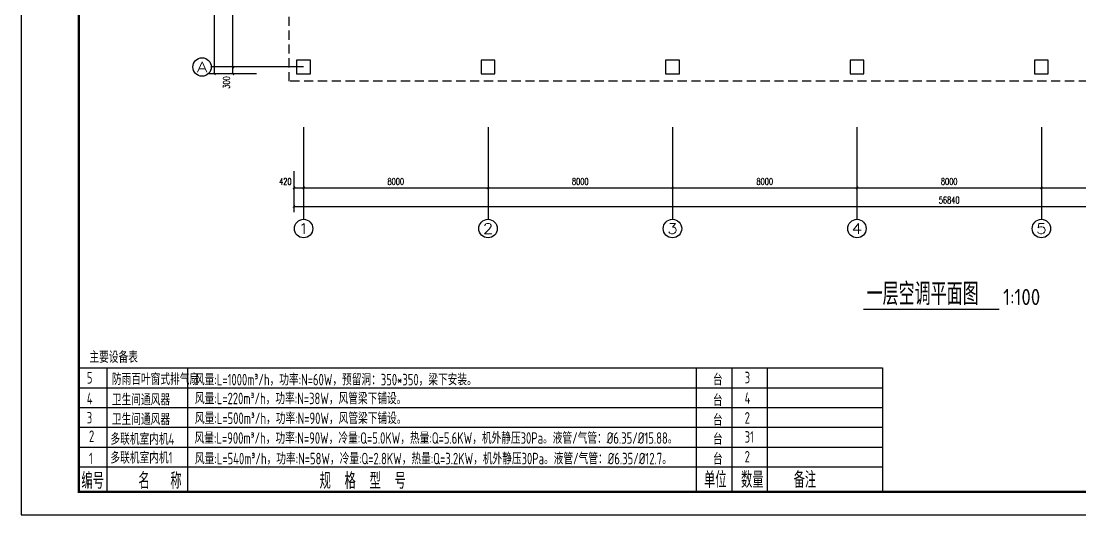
# Model space of a CAD drawing. Extents: x 1738143 to 1822243, y -608375 to -303375.
# Drawn here: x 1738143 to 1784056, y -608375 to -586976 of the extents above; entities that cross this region are included whole.
import ezdxf
from ezdxf.enums import TextEntityAlignment as Align

# ---------------------------------------------------------------- set-up
doc = ezdxf.new("R2010")
doc.units = 0
doc.header["$LTSCALE"] = 1000
doc.header["$MEASUREMENT"] = 0
doc.linetypes.add('_DASH', pattern=[0.6, 0.4, -0.2])
for name, color, linetype in [('AXIS', 3, 'Continuous'), ('AXIS_TEXT', 7, 'Continuous'), ('C-sheet(通用-图框)', 7, 'Continuous'), ('COLUMN', 9, 'Continuous'), ('DIM_SYMB', 3, 'Continuous'), ('PUB_DIM', 3, 'Continuous'), ('PUB_TEXT', 7, 'Continuous'), ('TK', 4, 'Continuous'), ('采暖', 7, 'Continuous')]:
    doc.layers.add(name, color=color, linetype=linetype)
doc.styles.add('_TCH_AXIS', font='COMPLEX', dxfattribs={"bigfont": 'GBCBIG'})
doc.styles.add('_TCH_DIM_T3', font='SIMPLEX', dxfattribs={"width": 0.705882, "bigfont": 'GBCBIG'})
doc.styles.add('COMPLEX', font='COMPLEX')
doc.styles.add('HZTXT1', font='romans.shx', dxfattribs={"width": 0.7, "bigfont": 'GBHZFS.SHX'})
doc.styles.get("Standard").update_dxf_attribs({"font": 'gbenor.shx', "bigfont": 'gbcbig.shx'})
doc.styles.add('TSSD_Dimension', font='tssdeng.shx', dxfattribs={"width": 0.7, "bigfont": 'hztxt.shx'})
doc.styles.add('TSSD_Rein', font='Tssdeng.shx', dxfattribs={"width": 0.7, "bigfont": 'hztxt.shx'})
doc.dimstyles.new('_TCH_ARCH&&100', dxfattribs={"dimtxt": 297.5, "dimasz": 100, "dimexe": 250, "dimexo": 300, "dimgap": 126.25, "dimtad": 1, "dimdec": 0, "dimzin": 0, "dimdsep": 46, "dimtxsty": '_TCH_DIM_T3', "dimblk": 'ARCHTICK', "dimcen": 0.09, "dimclrt": 7, "dimazin": 2, "dimtfac": 1, "dimtdec": 0, "dimtix": 1, "dimtmove": 2, "dimatfit": 3, "dimfxl": 30, "dimtolj": 1, "dimtzin": 0, "dimarcsym": 0})

# ---------------------------------------------------------------- blocks, each defined once
blk = doc.blocks.new('_ArchTick')
at = {"color": 0, "linetype": 'ByBlock', "const_width": 0.4}
blk.add_lwpolyline([(-0.5, -0.5), (0.5, 0.5)], dxfattribs=at)
blk = doc.blocks.new('*D151')
at = {"layer": 'Defpoints', "color": 0, "transparency": 16777216}
for p in [(-43961, -4719), (-42628, -4719), (-42628, -10719)]:
    blk.add_point(p, dxfattribs=at)
at = {"layer": 'PUB_DIM', "color": 0, "lineweight": -2, "transparency": 16777216}
for p, q in [((-42928, -4719), (-44211, -4719)), ((-43961, -10719), (-43961, -4719)), ((-42928, -10719), (-44211, -10719))]:
    blk.add_line(p, q, dxfattribs=at)
at = {"layer": 'PUB_DIM', "color": 0, "lineweight": -2, "transparency": 16777216, "xscale": 100, "yscale": 100, "zscale": 100}
for p, rotation in [((-43961, -4719), 90), ((-43961, -10719), 270)]:
    blk.add_blockref('_ArchTick', p, dxfattribs=dict(at, rotation=rotation))
at = {"layer": 'PUB_DIM', "color": 7, "transparency": 16777216, "insert": (-44236, -7719), "char_height": 297.5, "attachment_point": 5, "rotation": 90, "style": '_TCH_DIM_T3'}
blk.add_mtext('\\A1;6000', dxfattribs=at)
blk = doc.blocks.new('*D152')
at = {"layer": 'Defpoints', "color": 0, "transparency": 16777216}
for p in [(-43961, -10719), (-42628, -10719), (-42628, -11019)]:
    blk.add_point(p, dxfattribs=at)
at = {"layer": 'PUB_DIM', "color": 0, "lineweight": -2, "transparency": 16777216}
for p, q in [((-42928, -10719), (-44211, -10719)), ((-42928, -11019), (-44211, -11019)), ((-43961, -11019), (-43961, -10719))]:
    blk.add_line(p, q, dxfattribs=at)
at = {"layer": 'PUB_DIM', "color": 0, "lineweight": -2, "transparency": 16777216, "xscale": 100, "yscale": 100, "zscale": 100}
for p, rotation in [((-43961, -10719), 90), ((-43961, -11019), 270)]:
    blk.add_blockref('_ArchTick', p, dxfattribs=dict(at, rotation=rotation))
at = {"layer": 'PUB_DIM', "color": 7, "transparency": 16777216, "insert": (-44236, -11389), "char_height": 297.5, "attachment_point": 5, "rotation": 90, "style": '_TCH_DIM_T3'}
blk.add_mtext('\\A1;300', dxfattribs=at)
blk = doc.blocks.new('*D153')
at = {"layer": 'Defpoints', "color": 0, "transparency": 16777216}
for p in [(-44760, 19701), (-43570, 19701), (-43570, -11019)]:
    blk.add_point(p, dxfattribs=at)
at = {"layer": 'PUB_DIM', "color": 0, "lineweight": -2, "transparency": 16777216}
for p, q in [((-43870, 19701), (-45010, 19701)), ((-44760, -11019), (-44760, 19701)), ((-43870, -11019), (-45010, -11019))]:
    blk.add_line(p, q, dxfattribs=at)
at = {"layer": 'PUB_DIM', "color": 0, "lineweight": -2, "transparency": 16777216, "xscale": 100, "yscale": 100, "zscale": 100}
for p, rotation in [((-44760, 19701), 90), ((-44760, -11019), 270)]:
    blk.add_blockref('_ArchTick', p, dxfattribs=dict(at, rotation=rotation))
at = {"layer": 'PUB_DIM', "color": 7, "transparency": 16777216, "insert": (-45035, 4341), "char_height": 297.5, "attachment_point": 5, "rotation": 90, "style": '_TCH_DIM_T3'}
blk.add_mtext('\\A1;30720', dxfattribs=at)
blk = doc.blocks.new('*D154')
at = {"layer": 'Defpoints', "color": 0, "transparency": 16777216}
for p in [(-41313, -14940), (-40893, -14940), (-40893, -15957)]:
    blk.add_point(p, dxfattribs=at)
at = {"layer": 'PUB_DIM', "color": 0, "lineweight": -2, "transparency": 16777216}
for p, q in [((-41313, -15240), (-41313, -16207)), ((-40893, -15240), (-40893, -16207)), ((-41313, -15957), (-40893, -15957))]:
    blk.add_line(p, q, dxfattribs=at)
at = {"layer": 'PUB_DIM', "color": 0, "lineweight": -2, "transparency": 16777216, "xscale": 100, "yscale": 100, "zscale": 100, "rotation": 180}
blk.add_blockref('_ArchTick', (-41313, -15957), dxfattribs=at)
at = {"layer": 'PUB_DIM', "color": 0, "lineweight": -2, "transparency": 16777216, "xscale": 100, "yscale": 100, "zscale": 100}
blk.add_blockref('_ArchTick', (-40893, -15957), dxfattribs=at)
at = {"layer": 'PUB_DIM', "color": 7, "transparency": 16777216, "insert": (-41683, -15682), "char_height": 297.5, "attachment_point": 5, "style": '_TCH_DIM_T3'}
blk.add_mtext('\\A1;420', dxfattribs=at)
blk = doc.blocks.new('*D155')
at = {"layer": 'Defpoints', "color": 0, "transparency": 16777216}
for p in [(-40893, -14940), (-32893, -14940), (-32893, -15957)]:
    blk.add_point(p, dxfattribs=at)
at = {"layer": 'PUB_DIM', "color": 0, "lineweight": -2, "transparency": 16777216}
for p, q in [((-40893, -15240), (-40893, -16207)), ((-32893, -15240), (-32893, -16207)), ((-40893, -15957), (-32893, -15957))]:
    blk.add_line(p, q, dxfattribs=at)
at = {"layer": 'PUB_DIM', "color": 0, "lineweight": -2, "transparency": 16777216, "xscale": 100, "yscale": 100, "zscale": 100, "rotation": 180}
blk.add_blockref('_ArchTick', (-40893, -15957), dxfattribs=at)
at = {"layer": 'PUB_DIM', "color": 0, "lineweight": -2, "transparency": 16777216, "xscale": 100, "yscale": 100, "zscale": 100}
blk.add_blockref('_ArchTick', (-32893, -15957), dxfattribs=at)
at = {"layer": 'PUB_DIM', "color": 7, "transparency": 16777216, "insert": (-36893, -15682), "char_height": 297.5, "attachment_point": 5, "style": '_TCH_DIM_T3'}
blk.add_mtext('\\A1;8000', dxfattribs=at)
blk = doc.blocks.new('*D156')
at = {"layer": 'Defpoints', "color": 0, "transparency": 16777216}
for p in [(-32893, -14940), (-24893, -14940), (-24893, -15957)]:
    blk.add_point(p, dxfattribs=at)
at = {"layer": 'PUB_DIM', "color": 0, "lineweight": -2, "transparency": 16777216}
for p, q in [((-32893, -15240), (-32893, -16207)), ((-24893, -15240), (-24893, -16207)), ((-32893, -15957), (-24893, -15957))]:
    blk.add_line(p, q, dxfattribs=at)
at = {"layer": 'PUB_DIM', "color": 0, "lineweight": -2, "transparency": 16777216, "xscale": 100, "yscale": 100, "zscale": 100, "rotation": 180}
blk.add_blockref('_ArchTick', (-32893, -15957), dxfattribs=at)
at = {"layer": 'PUB_DIM', "color": 0, "lineweight": -2, "transparency": 16777216, "xscale": 100, "yscale": 100, "zscale": 100}
blk.add_blockref('_ArchTick', (-24893, -15957), dxfattribs=at)
at = {"layer": 'PUB_DIM', "color": 7, "transparency": 16777216, "insert": (-28893, -15682), "char_height": 297.5, "attachment_point": 5, "style": '_TCH_DIM_T3'}
blk.add_mtext('\\A1;8000', dxfattribs=at)
blk = doc.blocks.new('*D157')
at = {"layer": 'Defpoints', "color": 0, "transparency": 16777216}
for p in [(-24893, -14940), (-16893, -14940), (-16893, -15957)]:
    blk.add_point(p, dxfattribs=at)
at = {"layer": 'PUB_DIM', "color": 0, "lineweight": -2, "transparency": 16777216}
for p, q in [((-24893, -15240), (-24893, -16207)), ((-16893, -15240), (-16893, -16207)), ((-24893, -15957), (-16893, -15957))]:
    blk.add_line(p, q, dxfattribs=at)
at = {"layer": 'PUB_DIM', "color": 0, "lineweight": -2, "transparency": 16777216, "xscale": 100, "yscale": 100, "zscale": 100, "rotation": 180}
blk.add_blockref('_ArchTick', (-24893, -15957), dxfattribs=at)
at = {"layer": 'PUB_DIM', "color": 0, "lineweight": -2, "transparency": 16777216, "xscale": 100, "yscale": 100, "zscale": 100}
blk.add_blockref('_ArchTick', (-16893, -15957), dxfattribs=at)
at = {"layer": 'PUB_DIM', "color": 7, "transparency": 16777216, "insert": (-20893, -15682), "char_height": 297.5, "attachment_point": 5, "style": '_TCH_DIM_T3'}
blk.add_mtext('\\A1;8000', dxfattribs=at)
blk = doc.blocks.new('*D158')
at = {"layer": 'Defpoints', "color": 0, "transparency": 16777216}
for p in [(-16893, -14940), (-8893, -14940), (-8893, -15957)]:
    blk.add_point(p, dxfattribs=at)
at = {"layer": 'PUB_DIM', "color": 0, "lineweight": -2, "transparency": 16777216}
for p, q in [((-16893, -15240), (-16893, -16207)), ((-8893, -15240), (-8893, -16207)), ((-16893, -15957), (-8893, -15957))]:
    blk.add_line(p, q, dxfattribs=at)
at = {"layer": 'PUB_DIM', "color": 0, "lineweight": -2, "transparency": 16777216, "xscale": 100, "yscale": 100, "zscale": 100, "rotation": 180}
blk.add_blockref('_ArchTick', (-16893, -15957), dxfattribs=at)
at = {"layer": 'PUB_DIM', "color": 0, "lineweight": -2, "transparency": 16777216, "xscale": 100, "yscale": 100, "zscale": 100}
blk.add_blockref('_ArchTick', (-8893, -15957), dxfattribs=at)
at = {"layer": 'PUB_DIM', "color": 7, "transparency": 16777216, "insert": (-12893, -15682), "char_height": 297.5, "attachment_point": 5, "style": '_TCH_DIM_T3'}
blk.add_mtext('\\A1;8000', dxfattribs=at)
blk = doc.blocks.new('*D159')
at = {"layer": 'Defpoints', "color": 0, "transparency": 16777216}
for p in [(-8893, -14940), (-893, -14940), (-893, -15957)]:
    blk.add_point(p, dxfattribs=at)
at = {"layer": 'PUB_DIM', "color": 0, "lineweight": -2, "transparency": 16777216}
for p, q in [((-8893, -15240), (-8893, -16207)), ((-893, -15240), (-893, -16207)), ((-8893, -15957), (-893, -15957))]:
    blk.add_line(p, q, dxfattribs=at)
at = {"layer": 'PUB_DIM', "color": 0, "lineweight": -2, "transparency": 16777216, "xscale": 100, "yscale": 100, "zscale": 100, "rotation": 180}
blk.add_blockref('_ArchTick', (-8893, -15957), dxfattribs=at)
at = {"layer": 'PUB_DIM', "color": 0, "lineweight": -2, "transparency": 16777216, "xscale": 100, "yscale": 100, "zscale": 100}
blk.add_blockref('_ArchTick', (-893, -15957), dxfattribs=at)
at = {"layer": 'PUB_DIM', "color": 7, "transparency": 16777216, "insert": (-4893, -15682), "char_height": 297.5, "attachment_point": 5, "style": '_TCH_DIM_T3'}
blk.add_mtext('\\A1;8000', dxfattribs=at)
blk = doc.blocks.new('*D163')
at = {"layer": 'Defpoints', "color": 0, "transparency": 16777216}
for p in [(-41313, -15722), (15527, -15722), (15527, -16764)]:
    blk.add_point(p, dxfattribs=at)
at = {"layer": 'PUB_DIM', "color": 0, "lineweight": -2, "transparency": 16777216}
for p, q in [((-41313, -16022), (-41313, -17014)), ((15527, -16022), (15527, -17014)), ((-41313, -16764), (15527, -16764))]:
    blk.add_line(p, q, dxfattribs=at)
at = {"layer": 'PUB_DIM', "color": 0, "lineweight": -2, "transparency": 16777216, "xscale": 100, "yscale": 100, "zscale": 100, "rotation": 180}
blk.add_blockref('_ArchTick', (-41313, -16764), dxfattribs=at)
at = {"layer": 'PUB_DIM', "color": 0, "lineweight": -2, "transparency": 16777216, "xscale": 100, "yscale": 100, "zscale": 100}
blk.add_blockref('_ArchTick', (15527, -16764), dxfattribs=at)
at = {"layer": 'PUB_DIM', "color": 7, "transparency": 16777216, "insert": (-12893, -16489), "char_height": 297.5, "attachment_point": 5, "style": '_TCH_DIM_T3'}
blk.add_mtext('\\A1;56840', dxfattribs=at)
blk = doc.blocks.new('*D298')
at = {"layer": 'Defpoints', "color": 0, "transparency": 16777216}
for p in [(-43961, -4719), (-42628, -4719), (-42628, -10719)]:
    blk.add_point(p, dxfattribs=at)
at = {"layer": 'PUB_DIM', "color": 0, "lineweight": -2, "transparency": 16777216}
for p, q in [((-42928, -4719), (-44211, -4719)), ((-43961, -10719), (-43961, -4719)), ((-42928, -10719), (-44211, -10719))]:
    blk.add_line(p, q, dxfattribs=at)
at = {"layer": 'PUB_DIM', "color": 0, "lineweight": -2, "transparency": 16777216, "xscale": 100, "yscale": 100, "zscale": 100}
for p, rotation in [((-43961, -4719), 90), ((-43961, -10719), 270)]:
    blk.add_blockref('_ArchTick', p, dxfattribs=dict(at, rotation=rotation))
at = {"layer": 'PUB_DIM', "color": 7, "transparency": 16777216, "insert": (-44236, -7719), "char_height": 297.5, "attachment_point": 5, "rotation": 90, "style": '_TCH_DIM_T3'}
blk.add_mtext('\\A1;6000', dxfattribs=at)
blk = doc.blocks.new('*D299')
at = {"layer": 'Defpoints', "color": 0, "transparency": 16777216}
for p in [(-43961, -10719), (-42628, -10719), (-42628, -11019)]:
    blk.add_point(p, dxfattribs=at)
at = {"layer": 'PUB_DIM', "color": 0, "lineweight": -2, "transparency": 16777216}
for p, q in [((-42928, -10719), (-44211, -10719)), ((-42928, -11019), (-44211, -11019)), ((-43961, -11019), (-43961, -10719))]:
    blk.add_line(p, q, dxfattribs=at)
at = {"layer": 'PUB_DIM', "color": 0, "lineweight": -2, "transparency": 16777216, "xscale": 100, "yscale": 100, "zscale": 100}
for p, rotation in [((-43961, -10719), 90), ((-43961, -11019), 270)]:
    blk.add_blockref('_ArchTick', p, dxfattribs=dict(at, rotation=rotation))
at = {"layer": 'PUB_DIM', "color": 7, "transparency": 16777216, "insert": (-44236, -11389), "char_height": 297.5, "attachment_point": 5, "rotation": 90, "style": '_TCH_DIM_T3'}
blk.add_mtext('\\A1;300', dxfattribs=at)
blk = doc.blocks.new('*D300')
at = {"layer": 'Defpoints', "color": 0, "transparency": 16777216}
for p in [(-44760, 19701), (-43570, 19701), (-43570, -11019)]:
    blk.add_point(p, dxfattribs=at)
at = {"layer": 'PUB_DIM', "color": 0, "lineweight": -2, "transparency": 16777216}
for p, q in [((-43870, 19701), (-45010, 19701)), ((-44760, -11019), (-44760, 19701)), ((-43870, -11019), (-45010, -11019))]:
    blk.add_line(p, q, dxfattribs=at)
at = {"layer": 'PUB_DIM', "color": 0, "lineweight": -2, "transparency": 16777216, "xscale": 100, "yscale": 100, "zscale": 100}
for p, rotation in [((-44760, 19701), 90), ((-44760, -11019), 270)]:
    blk.add_blockref('_ArchTick', p, dxfattribs=dict(at, rotation=rotation))
at = {"layer": 'PUB_DIM', "color": 7, "transparency": 16777216, "insert": (-45035, 4341), "char_height": 297.5, "attachment_point": 5, "rotation": 90, "style": '_TCH_DIM_T3'}
blk.add_mtext('\\A1;30720', dxfattribs=at)
blk = doc.blocks.new('*D301')
at = {"layer": 'Defpoints', "color": 0, "transparency": 16777216}
for p in [(-41313, -14940), (-40893, -14940), (-40893, -15957)]:
    blk.add_point(p, dxfattribs=at)
at = {"layer": 'PUB_DIM', "color": 0, "lineweight": -2, "transparency": 16777216}
for p, q in [((-41313, -15240), (-41313, -16207)), ((-40893, -15240), (-40893, -16207)), ((-41313, -15957), (-40893, -15957))]:
    blk.add_line(p, q, dxfattribs=at)
at = {"layer": 'PUB_DIM', "color": 0, "lineweight": -2, "transparency": 16777216, "xscale": 100, "yscale": 100, "zscale": 100, "rotation": 180}
blk.add_blockref('_ArchTick', (-41313, -15957), dxfattribs=at)
at = {"layer": 'PUB_DIM', "color": 0, "lineweight": -2, "transparency": 16777216, "xscale": 100, "yscale": 100, "zscale": 100}
blk.add_blockref('_ArchTick', (-40893, -15957), dxfattribs=at)
at = {"layer": 'PUB_DIM', "color": 7, "transparency": 16777216, "insert": (-41683, -15682), "char_height": 297.5, "attachment_point": 5, "style": '_TCH_DIM_T3'}
blk.add_mtext('\\A1;420', dxfattribs=at)
blk = doc.blocks.new('*D302')
at = {"layer": 'Defpoints', "color": 0, "transparency": 16777216}
for p in [(-40893, -14940), (-32893, -14940), (-32893, -15957)]:
    blk.add_point(p, dxfattribs=at)
at = {"layer": 'PUB_DIM', "color": 0, "lineweight": -2, "transparency": 16777216}
for p, q in [((-40893, -15240), (-40893, -16207)), ((-32893, -15240), (-32893, -16207)), ((-40893, -15957), (-32893, -15957))]:
    blk.add_line(p, q, dxfattribs=at)
at = {"layer": 'PUB_DIM', "color": 0, "lineweight": -2, "transparency": 16777216, "xscale": 100, "yscale": 100, "zscale": 100, "rotation": 180}
blk.add_blockref('_ArchTick', (-40893, -15957), dxfattribs=at)
at = {"layer": 'PUB_DIM', "color": 0, "lineweight": -2, "transparency": 16777216, "xscale": 100, "yscale": 100, "zscale": 100}
blk.add_blockref('_ArchTick', (-32893, -15957), dxfattribs=at)
at = {"layer": 'PUB_DIM', "color": 7, "transparency": 16777216, "insert": (-36893, -15682), "char_height": 297.5, "attachment_point": 5, "style": '_TCH_DIM_T3'}
blk.add_mtext('\\A1;8000', dxfattribs=at)
blk = doc.blocks.new('*D303')
at = {"layer": 'Defpoints', "color": 0, "transparency": 16777216}
for p in [(-32893, -14940), (-24893, -14940), (-24893, -15957)]:
    blk.add_point(p, dxfattribs=at)
at = {"layer": 'PUB_DIM', "color": 0, "lineweight": -2, "transparency": 16777216}
for p, q in [((-32893, -15240), (-32893, -16207)), ((-24893, -15240), (-24893, -16207)), ((-32893, -15957), (-24893, -15957))]:
    blk.add_line(p, q, dxfattribs=at)
at = {"layer": 'PUB_DIM', "color": 0, "lineweight": -2, "transparency": 16777216, "xscale": 100, "yscale": 100, "zscale": 100, "rotation": 180}
blk.add_blockref('_ArchTick', (-32893, -15957), dxfattribs=at)
at = {"layer": 'PUB_DIM', "color": 0, "lineweight": -2, "transparency": 16777216, "xscale": 100, "yscale": 100, "zscale": 100}
blk.add_blockref('_ArchTick', (-24893, -15957), dxfattribs=at)
at = {"layer": 'PUB_DIM', "color": 7, "transparency": 16777216, "insert": (-28893, -15682), "char_height": 297.5, "attachment_point": 5, "style": '_TCH_DIM_T3'}
blk.add_mtext('\\A1;8000', dxfattribs=at)
blk = doc.blocks.new('*D304')
at = {"layer": 'Defpoints', "color": 0, "transparency": 16777216}
for p in [(-24893, -14940), (-16893, -14940), (-16893, -15957)]:
    blk.add_point(p, dxfattribs=at)
at = {"layer": 'PUB_DIM', "color": 0, "lineweight": -2, "transparency": 16777216}
for p, q in [((-24893, -15240), (-24893, -16207)), ((-16893, -15240), (-16893, -16207)), ((-24893, -15957), (-16893, -15957))]:
    blk.add_line(p, q, dxfattribs=at)
at = {"layer": 'PUB_DIM', "color": 0, "lineweight": -2, "transparency": 16777216, "xscale": 100, "yscale": 100, "zscale": 100, "rotation": 180}
blk.add_blockref('_ArchTick', (-24893, -15957), dxfattribs=at)
at = {"layer": 'PUB_DIM', "color": 0, "lineweight": -2, "transparency": 16777216, "xscale": 100, "yscale": 100, "zscale": 100}
blk.add_blockref('_ArchTick', (-16893, -15957), dxfattribs=at)
at = {"layer": 'PUB_DIM', "color": 7, "transparency": 16777216, "insert": (-20893, -15682), "char_height": 297.5, "attachment_point": 5, "style": '_TCH_DIM_T3'}
blk.add_mtext('\\A1;8000', dxfattribs=at)
blk = doc.blocks.new('*D305')
at = {"layer": 'Defpoints', "color": 0, "transparency": 16777216}
for p in [(-16893, -14940), (-8893, -14940), (-8893, -15957)]:
    blk.add_point(p, dxfattribs=at)
at = {"layer": 'PUB_DIM', "color": 0, "lineweight": -2, "transparency": 16777216}
for p, q in [((-16893, -15240), (-16893, -16207)), ((-8893, -15240), (-8893, -16207)), ((-16893, -15957), (-8893, -15957))]:
    blk.add_line(p, q, dxfattribs=at)
at = {"layer": 'PUB_DIM', "color": 0, "lineweight": -2, "transparency": 16777216, "xscale": 100, "yscale": 100, "zscale": 100, "rotation": 180}
blk.add_blockref('_ArchTick', (-16893, -15957), dxfattribs=at)
at = {"layer": 'PUB_DIM', "color": 0, "lineweight": -2, "transparency": 16777216, "xscale": 100, "yscale": 100, "zscale": 100}
blk.add_blockref('_ArchTick', (-8893, -15957), dxfattribs=at)
at = {"layer": 'PUB_DIM', "color": 7, "transparency": 16777216, "insert": (-12893, -15682), "char_height": 297.5, "attachment_point": 5, "style": '_TCH_DIM_T3'}
blk.add_mtext('\\A1;8000', dxfattribs=at)
blk = doc.blocks.new('*D306')
at = {"layer": 'Defpoints', "color": 0, "transparency": 16777216}
for p in [(-8893, -14940), (-893, -14940), (-893, -15957)]:
    blk.add_point(p, dxfattribs=at)
at = {"layer": 'PUB_DIM', "color": 0, "lineweight": -2, "transparency": 16777216}
for p, q in [((-8893, -15240), (-8893, -16207)), ((-893, -15240), (-893, -16207)), ((-8893, -15957), (-893, -15957))]:
    blk.add_line(p, q, dxfattribs=at)
at = {"layer": 'PUB_DIM', "color": 0, "lineweight": -2, "transparency": 16777216, "xscale": 100, "yscale": 100, "zscale": 100, "rotation": 180}
blk.add_blockref('_ArchTick', (-8893, -15957), dxfattribs=at)
at = {"layer": 'PUB_DIM', "color": 0, "lineweight": -2, "transparency": 16777216, "xscale": 100, "yscale": 100, "zscale": 100}
blk.add_blockref('_ArchTick', (-893, -15957), dxfattribs=at)
at = {"layer": 'PUB_DIM', "color": 7, "transparency": 16777216, "insert": (-4893, -15682), "char_height": 297.5, "attachment_point": 5, "style": '_TCH_DIM_T3'}
blk.add_mtext('\\A1;8000', dxfattribs=at)
blk = doc.blocks.new('*D310')
at = {"layer": 'Defpoints', "color": 0, "transparency": 16777216}
for p in [(-41313, -15722), (15527, -15722), (15527, -16764)]:
    blk.add_point(p, dxfattribs=at)
at = {"layer": 'PUB_DIM', "color": 0, "lineweight": -2, "transparency": 16777216}
for p, q in [((-41313, -16022), (-41313, -17014)), ((15527, -16022), (15527, -17014)), ((-41313, -16764), (15527, -16764))]:
    blk.add_line(p, q, dxfattribs=at)
at = {"layer": 'PUB_DIM', "color": 0, "lineweight": -2, "transparency": 16777216, "xscale": 100, "yscale": 100, "zscale": 100, "rotation": 180}
blk.add_blockref('_ArchTick', (-41313, -16764), dxfattribs=at)
at = {"layer": 'PUB_DIM', "color": 0, "lineweight": -2, "transparency": 16777216, "xscale": 100, "yscale": 100, "zscale": 100}
blk.add_blockref('_ArchTick', (15527, -16764), dxfattribs=at)
at = {"layer": 'PUB_DIM', "color": 7, "transparency": 16777216, "insert": (-12893, -16489), "char_height": 297.5, "attachment_point": 5, "style": '_TCH_DIM_T3'}
blk.add_mtext('\\A1;56840', dxfattribs=at)
blk = doc.blocks.new('_FZHK')
blk.add_lwpolyline([(-0.5, -0.5), (0.5, -0.5), (0.5, 0.5), (-0.5, 0.5)], close=True)
blk = doc.blocks.new('*D608')
at = {"layer": 'Defpoints', "color": 0, "transparency": 16777216}
for p in [(-43961, -4719), (-42628, -4719), (-42628, -10719)]:
    blk.add_point(p, dxfattribs=at)
at = {"layer": 'PUB_DIM', "color": 0, "lineweight": -2, "transparency": 16777216}
for p, q in [((-42928, -4719), (-44211, -4719)), ((-43961, -10719), (-43961, -4719)), ((-42928, -10719), (-44211, -10719))]:
    blk.add_line(p, q, dxfattribs=at)
at = {"layer": 'PUB_DIM', "color": 0, "lineweight": -2, "transparency": 16777216, "xscale": 100, "yscale": 100, "zscale": 100}
for p, rotation in [((-43961, -4719), 90), ((-43961, -10719), 270)]:
    blk.add_blockref('_ArchTick', p, dxfattribs=dict(at, rotation=rotation))
at = {"layer": 'PUB_DIM', "color": 7, "transparency": 16777216, "insert": (-44236, -7719), "char_height": 297.5, "attachment_point": 5, "rotation": 90, "style": '_TCH_DIM_T3'}
blk.add_mtext('\\A1;6000', dxfattribs=at)
blk = doc.blocks.new('*D609')
at = {"layer": 'Defpoints', "color": 0, "transparency": 16777216}
for p in [(-43961, -10719), (-42628, -10719), (-42628, -11019)]:
    blk.add_point(p, dxfattribs=at)
at = {"layer": 'PUB_DIM', "color": 0, "lineweight": -2, "transparency": 16777216}
for p, q in [((-42928, -10719), (-44211, -10719)), ((-42928, -11019), (-44211, -11019)), ((-43961, -11019), (-43961, -10719))]:
    blk.add_line(p, q, dxfattribs=at)
at = {"layer": 'PUB_DIM', "color": 0, "lineweight": -2, "transparency": 16777216, "xscale": 100, "yscale": 100, "zscale": 100}
for p, rotation in [((-43961, -10719), 90), ((-43961, -11019), 270)]:
    blk.add_blockref('_ArchTick', p, dxfattribs=dict(at, rotation=rotation))
at = {"layer": 'PUB_DIM', "color": 7, "transparency": 16777216, "insert": (-44236, -11389), "char_height": 297.5, "attachment_point": 5, "rotation": 90, "style": '_TCH_DIM_T3'}
blk.add_mtext('\\A1;300', dxfattribs=at)
blk = doc.blocks.new('*D610')
at = {"layer": 'Defpoints', "color": 0, "transparency": 16777216}
for p in [(-44760, 19701), (-43570, 19701), (-43570, -11019)]:
    blk.add_point(p, dxfattribs=at)
at = {"layer": 'PUB_DIM', "color": 0, "lineweight": -2, "transparency": 16777216}
for p, q in [((-43870, 19701), (-45010, 19701)), ((-44760, -11019), (-44760, 19701)), ((-43870, -11019), (-45010, -11019))]:
    blk.add_line(p, q, dxfattribs=at)
at = {"layer": 'PUB_DIM', "color": 0, "lineweight": -2, "transparency": 16777216, "xscale": 100, "yscale": 100, "zscale": 100}
for p, rotation in [((-44760, 19701), 90), ((-44760, -11019), 270)]:
    blk.add_blockref('_ArchTick', p, dxfattribs=dict(at, rotation=rotation))
at = {"layer": 'PUB_DIM', "color": 7, "transparency": 16777216, "insert": (-45035, 4341), "char_height": 297.5, "attachment_point": 5, "rotation": 90, "style": '_TCH_DIM_T3'}
blk.add_mtext('\\A1;30720', dxfattribs=at)
blk = doc.blocks.new('*D611')
at = {"layer": 'Defpoints', "color": 0, "transparency": 16777216}
for p in [(-41313, -14940), (-40893, -14940), (-40893, -15957)]:
    blk.add_point(p, dxfattribs=at)
at = {"layer": 'PUB_DIM', "color": 0, "lineweight": -2, "transparency": 16777216}
for p, q in [((-41313, -15240), (-41313, -16207)), ((-40893, -15240), (-40893, -16207)), ((-41313, -15957), (-40893, -15957))]:
    blk.add_line(p, q, dxfattribs=at)
at = {"layer": 'PUB_DIM', "color": 0, "lineweight": -2, "transparency": 16777216, "xscale": 100, "yscale": 100, "zscale": 100, "rotation": 180}
blk.add_blockref('_ArchTick', (-41313, -15957), dxfattribs=at)
at = {"layer": 'PUB_DIM', "color": 0, "lineweight": -2, "transparency": 16777216, "xscale": 100, "yscale": 100, "zscale": 100}
blk.add_blockref('_ArchTick', (-40893, -15957), dxfattribs=at)
at = {"layer": 'PUB_DIM', "color": 7, "transparency": 16777216, "insert": (-41683, -15682), "char_height": 297.5, "attachment_point": 5, "style": '_TCH_DIM_T3'}
blk.add_mtext('\\A1;420', dxfattribs=at)
blk = doc.blocks.new('*D612')
at = {"layer": 'Defpoints', "color": 0, "transparency": 16777216}
for p in [(-40893, -14940), (-32893, -14940), (-32893, -15957)]:
    blk.add_point(p, dxfattribs=at)
at = {"layer": 'PUB_DIM', "color": 0, "lineweight": -2, "transparency": 16777216}
for p, q in [((-40893, -15240), (-40893, -16207)), ((-32893, -15240), (-32893, -16207)), ((-40893, -15957), (-32893, -15957))]:
    blk.add_line(p, q, dxfattribs=at)
at = {"layer": 'PUB_DIM', "color": 0, "lineweight": -2, "transparency": 16777216, "xscale": 100, "yscale": 100, "zscale": 100, "rotation": 180}
blk.add_blockref('_ArchTick', (-40893, -15957), dxfattribs=at)
at = {"layer": 'PUB_DIM', "color": 0, "lineweight": -2, "transparency": 16777216, "xscale": 100, "yscale": 100, "zscale": 100}
blk.add_blockref('_ArchTick', (-32893, -15957), dxfattribs=at)
at = {"layer": 'PUB_DIM', "color": 7, "transparency": 16777216, "insert": (-36893, -15682), "char_height": 297.5, "attachment_point": 5, "style": '_TCH_DIM_T3'}
blk.add_mtext('\\A1;8000', dxfattribs=at)
blk = doc.blocks.new('*D613')
at = {"layer": 'Defpoints', "color": 0, "transparency": 16777216}
for p in [(-32893, -14940), (-24893, -14940), (-24893, -15957)]:
    blk.add_point(p, dxfattribs=at)
at = {"layer": 'PUB_DIM', "color": 0, "lineweight": -2, "transparency": 16777216}
for p, q in [((-32893, -15240), (-32893, -16207)), ((-24893, -15240), (-24893, -16207)), ((-32893, -15957), (-24893, -15957))]:
    blk.add_line(p, q, dxfattribs=at)
at = {"layer": 'PUB_DIM', "color": 0, "lineweight": -2, "transparency": 16777216, "xscale": 100, "yscale": 100, "zscale": 100, "rotation": 180}
blk.add_blockref('_ArchTick', (-32893, -15957), dxfattribs=at)
at = {"layer": 'PUB_DIM', "color": 0, "lineweight": -2, "transparency": 16777216, "xscale": 100, "yscale": 100, "zscale": 100}
blk.add_blockref('_ArchTick', (-24893, -15957), dxfattribs=at)
at = {"layer": 'PUB_DIM', "color": 7, "transparency": 16777216, "insert": (-28893, -15682), "char_height": 297.5, "attachment_point": 5, "style": '_TCH_DIM_T3'}
blk.add_mtext('\\A1;8000', dxfattribs=at)
blk = doc.blocks.new('*D614')
at = {"layer": 'Defpoints', "color": 0, "transparency": 16777216}
for p in [(-24893, -14940), (-16893, -14940), (-16893, -15957)]:
    blk.add_point(p, dxfattribs=at)
at = {"layer": 'PUB_DIM', "color": 0, "lineweight": -2, "transparency": 16777216}
for p, q in [((-24893, -15240), (-24893, -16207)), ((-16893, -15240), (-16893, -16207)), ((-24893, -15957), (-16893, -15957))]:
    blk.add_line(p, q, dxfattribs=at)
at = {"layer": 'PUB_DIM', "color": 0, "lineweight": -2, "transparency": 16777216, "xscale": 100, "yscale": 100, "zscale": 100, "rotation": 180}
blk.add_blockref('_ArchTick', (-24893, -15957), dxfattribs=at)
at = {"layer": 'PUB_DIM', "color": 0, "lineweight": -2, "transparency": 16777216, "xscale": 100, "yscale": 100, "zscale": 100}
blk.add_blockref('_ArchTick', (-16893, -15957), dxfattribs=at)
at = {"layer": 'PUB_DIM', "color": 7, "transparency": 16777216, "insert": (-20893, -15682), "char_height": 297.5, "attachment_point": 5, "style": '_TCH_DIM_T3'}
blk.add_mtext('\\A1;8000', dxfattribs=at)
blk = doc.blocks.new('*D615')
at = {"layer": 'Defpoints', "color": 0, "transparency": 16777216}
for p in [(-16893, -14940), (-8893, -14940), (-8893, -15957)]:
    blk.add_point(p, dxfattribs=at)
at = {"layer": 'PUB_DIM', "color": 0, "lineweight": -2, "transparency": 16777216}
for p, q in [((-16893, -15240), (-16893, -16207)), ((-8893, -15240), (-8893, -16207)), ((-16893, -15957), (-8893, -15957))]:
    blk.add_line(p, q, dxfattribs=at)
at = {"layer": 'PUB_DIM', "color": 0, "lineweight": -2, "transparency": 16777216, "xscale": 100, "yscale": 100, "zscale": 100, "rotation": 180}
blk.add_blockref('_ArchTick', (-16893, -15957), dxfattribs=at)
at = {"layer": 'PUB_DIM', "color": 0, "lineweight": -2, "transparency": 16777216, "xscale": 100, "yscale": 100, "zscale": 100}
blk.add_blockref('_ArchTick', (-8893, -15957), dxfattribs=at)
at = {"layer": 'PUB_DIM', "color": 7, "transparency": 16777216, "insert": (-12893, -15682), "char_height": 297.5, "attachment_point": 5, "style": '_TCH_DIM_T3'}
blk.add_mtext('\\A1;8000', dxfattribs=at)
blk = doc.blocks.new('*D616')
at = {"layer": 'Defpoints', "color": 0, "transparency": 16777216}
for p in [(-8893, -14940), (-893, -14940), (-893, -15957)]:
    blk.add_point(p, dxfattribs=at)
at = {"layer": 'PUB_DIM', "color": 0, "lineweight": -2, "transparency": 16777216}
for p, q in [((-8893, -15240), (-8893, -16207)), ((-893, -15240), (-893, -16207)), ((-8893, -15957), (-893, -15957))]:
    blk.add_line(p, q, dxfattribs=at)
at = {"layer": 'PUB_DIM', "color": 0, "lineweight": -2, "transparency": 16777216, "xscale": 100, "yscale": 100, "zscale": 100, "rotation": 180}
blk.add_blockref('_ArchTick', (-8893, -15957), dxfattribs=at)
at = {"layer": 'PUB_DIM', "color": 0, "lineweight": -2, "transparency": 16777216, "xscale": 100, "yscale": 100, "zscale": 100}
blk.add_blockref('_ArchTick', (-893, -15957), dxfattribs=at)
at = {"layer": 'PUB_DIM', "color": 7, "transparency": 16777216, "insert": (-4893, -15682), "char_height": 297.5, "attachment_point": 5, "style": '_TCH_DIM_T3'}
blk.add_mtext('\\A1;8000', dxfattribs=at)
blk = doc.blocks.new('*D620')
at = {"layer": 'Defpoints', "color": 0, "transparency": 16777216}
for p in [(-41313, -15722), (15527, -15722), (15527, -16764)]:
    blk.add_point(p, dxfattribs=at)
at = {"layer": 'PUB_DIM', "color": 0, "lineweight": -2, "transparency": 16777216}
for p, q in [((-41313, -16022), (-41313, -17014)), ((15527, -16022), (15527, -17014)), ((-41313, -16764), (15527, -16764))]:
    blk.add_line(p, q, dxfattribs=at)
at = {"layer": 'PUB_DIM', "color": 0, "lineweight": -2, "transparency": 16777216, "xscale": 100, "yscale": 100, "zscale": 100, "rotation": 180}
blk.add_blockref('_ArchTick', (-41313, -16764), dxfattribs=at)
at = {"layer": 'PUB_DIM', "color": 0, "lineweight": -2, "transparency": 16777216, "xscale": 100, "yscale": 100, "zscale": 100}
blk.add_blockref('_ArchTick', (15527, -16764), dxfattribs=at)
at = {"layer": 'PUB_DIM', "color": 7, "transparency": 16777216, "insert": (-12893, -16489), "char_height": 297.5, "attachment_point": 5, "style": '_TCH_DIM_T3'}
blk.add_mtext('\\A1;56840', dxfattribs=at)
blk = doc.blocks.new('_AXISO')
blk.add_circle((0, 0), 0.5)
at = {"layer": 'AXIS_TEXT', "style": 'COMPLEX', "width": 1.041667}
blk.add_attdef('A', text='', height=0.56, dxfattribs=at).set_placement((-0.25, -0.28), (0.25, -0.28), align=Align.FIT)
blk = doc.blocks.new('*U633')
at = {"color": 3}
blk.add_lwpolyline([(-84100, 0), (0, 0), (0, 59400), (-84100, 59400)], close=True, dxfattribs=at)
at = {"color": 3, "const_width": 100}
blk.add_lwpolyline([(-81600, 1000), (-1000, 1000), (-1000, 58400), (-81600, 58400)], close=True, dxfattribs=at)
at = {"layer": 'TK', "color": 4, "style": 'HZTXT1'}
for tag, height, width, p in [('项目负责1', 400, 0.6, (-4500, 19196)), ('项目负责2', 400, 0.6, (-4500, 18296)), ('专责', 400, 0.6, (-4500, 17396)), ('审定', 400, 0.6, (-4500, 16496)), ('审核', 400, 0.6, (-4500, 15596)), ('校对', 400, 0.6, (-4500, 14696)), ('设计', 400, 0.6, (-4500, 13796)), ('绘图', 400, 0.6, (-4500, 12896)), ('建设单位', 450, 0.6, (-4500, 11050)), ('工号', 400, 0.5, (-5501, 3507)), ('版次', 400, 0.7, (-2138, 3498)), ('阶段', 400, 0.7, (-2138, 2498)), ('比例', 400, 0.7, (-5491, 1513)), ('日期', 400, 0.7, (-2138, 1498))]:
    blk.add_attdef(tag, text='', height=height, dxfattribs=dict(at, width=width)).set_placement(p, align=Align.MIDDLE)
at = {"layer": 'TK', "color": 1, "lineweight": -3, "style": 'HZTXT1', "width": 0.6}
blk.add_attdef('工程名称', text='', height=450, dxfattribs=at).set_placement((-4500, 9050), align=Align.MIDDLE)
at = {"layer": 'TK', "color": 4, "lineweight": -3, "style": 'HZTXT1', "width": 0.6}
blk.add_attdef('子项名称', text='', height=450, dxfattribs=at).set_placement((-4500, 7050), align=Align.MIDDLE)
at = {"layer": 'TK', "color": 1, "lineweight": -3, "width": 0.6, "flags": 104}
blk.add_attdef('图名', text='', height=400, dxfattribs=at).set_placement((-4558, 4958), align=Align.MIDDLE_CENTER)
at = {"layer": 'TK', "color": 1, "style": 'HZTXT1', "width": 0.7}
blk.add_attdef('图号', text='', height=400, dxfattribs=at).set_placement((-5491, 2513), align=Align.MIDDLE)
blk = doc.blocks.new('A$C5FE91731')
at = {"color": 4, "linetype": '_DASH'}
blk.add_lwpolyline([(-273.2, -5138.9), (-273.2, -11338.9), (-41513.2, -11338.9), (-41513.2, 16951.1), (-25313.2, 16951.1)], dxfattribs=at)
at = {"layer": 'AXIS'}
for p, q in [((-40893.2, -10718.9), (-44893.2, -10718.9)), ((-40893.2, -13322.8), (-40893.2, -17322.8)), ((-32893.2, -13322.8), (-32893.2, -17322.8)), ((-24893.2, -13322.8), (-24893.2, -17322.8)), ((-16893.2, -13322.8), (-16893.2, -17322.8)), ((-8893.2, -13322.8), (-8893.2, -17322.8))]:
    blk.add_line(p, q, dxfattribs=at)
ref = blk.add_blockref('_AXISO', (-45293.2, -10718.9), dxfattribs=dict(at, xscale=800, yscale=800, zscale=800))
ref.add_attrib('A', 'A', dxfattribs={"layer": 'AXIS_TEXT', "height": 452.5, "style": '_TCH_AXIS', "width": 1.166667}).set_placement((-45519.5, -10945.2), (-45067, -10945.2), align=Align.FIT)
ref = blk.add_blockref('_AXISO', (-40893.2, -17722.8), dxfattribs=dict(at, xscale=800, yscale=800, zscale=800))
ref.add_attrib('A', '1', dxfattribs={"layer": 'AXIS_TEXT', "height": 452.5, "style": '_TCH_AXIS', "width": 2.333333}).set_placement((-41119.5, -17949), (-40667, -17949), align=Align.FIT)
ref = blk.add_blockref('_AXISO', (-32893.2, -17722.8), dxfattribs=dict(at, xscale=800, yscale=800, zscale=800))
ref.add_attrib('A', '2', dxfattribs={"layer": 'AXIS_TEXT', "height": 452.5, "style": '_TCH_AXIS', "width": 1.5}).set_placement((-33119.5, -17949), (-32667, -17949), align=Align.FIT)
ref = blk.add_blockref('_AXISO', (-24893.2, -17722.8), dxfattribs=dict(at, xscale=800, yscale=800, zscale=800))
ref.add_attrib('A', '3', dxfattribs={"layer": 'AXIS_TEXT', "height": 452.5, "style": '_TCH_AXIS', "width": 1.5}).set_placement((-25119.5, -17949), (-24667, -17949), align=Align.FIT)
ref = blk.add_blockref('_AXISO', (-16893.2, -17722.8), dxfattribs=dict(at, xscale=800, yscale=800, zscale=800))
ref.add_attrib('A', '4', dxfattribs={"layer": 'AXIS_TEXT', "height": 452.5, "style": '_TCH_AXIS', "width": 1.3125}).set_placement((-17119.5, -17949), (-16667, -17949), align=Align.FIT)
ref = blk.add_blockref('_AXISO', (-8893.2, -17722.8), dxfattribs=dict(at, xscale=800, yscale=800, zscale=800))
ref.add_attrib('A', '5', dxfattribs={"layer": 'AXIS_TEXT', "height": 452.5, "style": '_TCH_AXIS', "width": 1.5}).set_placement((-9119.5, -17949), (-8667, -17949), align=Align.FIT)
at = {"layer": 'COLUMN', "xscale": 600, "yscale": 600, "zscale": 600, "rotation": 90}
for p in [(-40893.2, -10718.9), (-32893.2, -10718.9), (-24893.2, -10718.9), (-16893.2, -10718.9), (-8893.2, -10718.9)]:
    blk.add_blockref('_FZHK', p, dxfattribs=at)
at = {"layer": 'PUB_DIM'}
for p1, p2, distance, picture, middle in [((-43569.6, -11018.9), (-43569.6, 19701.1), 1190.9, '*D153', (-45035.5, 4341.1)), ((-43569.6, -11018.9), (-43569.6, 19701.1), 1190.9, '*D300', (-45035.5, 4341.1)), ((-43569.6, -11018.9), (-43569.6, 19701.1), 1190.9, '*D610', (-45035.5, 4341.1)), ((-42628.5, -10718.9), (-42628.5, -4718.9), 1332.2, '*D151', (-44235.6, -7718.9)), ((-42628.5, -10718.9), (-42628.5, -4718.9), 1332.2, '*D298', (-44235.6, -7718.9)), ((-42628.5, -10718.9), (-42628.5, -4718.9), 1332.2, '*D608', (-44235.6, -7718.9)), ((-40893.2, -14940.4), (-32893.2, -14940.4), -1017, '*D155', (-36893.2, -15682.3)), ((-40893.2, -14940.4), (-32893.2, -14940.4), -1017, '*D302', (-36893.2, -15682.3)), ((-40893.2, -14940.4), (-32893.2, -14940.4), -1017, '*D612', (-36893.2, -15682.3)), ((-32893.2, -14940.4), (-24893.2, -14940.4), -1017, '*D156', (-28893.2, -15682.3)), ((-32893.2, -14940.4), (-24893.2, -14940.4), -1017, '*D303', (-28893.2, -15682.3)), ((-32893.2, -14940.4), (-24893.2, -14940.4), -1017, '*D613', (-28893.2, -15682.3)), ((-24893.2, -14940.4), (-16893.2, -14940.4), -1017, '*D157', (-20893.2, -15682.3)), ((-24893.2, -14940.4), (-16893.2, -14940.4), -1017, '*D304', (-20893.2, -15682.3)), ((-24893.2, -14940.4), (-16893.2, -14940.4), -1017, '*D614', (-20893.2, -15682.3)), ((-16893.2, -14940.4), (-8893.2, -14940.4), -1017, '*D158', (-12893.2, -15682.3)), ((-16893.2, -14940.4), (-8893.2, -14940.4), -1017, '*D305', (-12893.2, -15682.3)), ((-16893.2, -14940.4), (-8893.2, -14940.4), -1017, '*D615', (-12893.2, -15682.3)), ((-8893.2, -14940.4), (-893.2, -14940.4), -1017, '*D159', (-4893.2, -15682.3)), ((-8893.2, -14940.4), (-893.2, -14940.4), -1017, '*D306', (-4893.2, -15682.3)), ((-8893.2, -14940.4), (-893.2, -14940.4), -1017, '*D616', (-4893.2, -15682.3)), ((-41313.2, -15721.7), (15526.8, -15721.7), -1042.6, '*D163', (-12893.2, -16489.2)), ((-41313.2, -15721.7), (15526.8, -15721.7), -1042.6, '*D310', (-12893.2, -16489.2)), ((-41313.2, -15721.7), (15526.8, -15721.7), -1042.6, '*D620', (-12893.2, -16489.2))]:
    dim = blk.add_aligned_dim(p1=p1, p2=p2, distance=distance, dimstyle='_TCH_ARCH&&100', dxfattribs=at)
    dim.commit()
    dim.dimension.update_dxf_attribs({"geometry": picture, "text_midpoint": middle})
for base, p1, p2, angle, picture, middle in [((-43960.6, -10718.9), (-42628.5, -11018.9), (-42628.5, -10718.9), 90, '*D152', (-44235.6, -11388.9)), ((-43960.6, -10718.9), (-42628.5, -11018.9), (-42628.5, -10718.9), 90, '*D299', (-44235.6, -11388.9)), ((-43960.6, -10718.9), (-42628.5, -11018.9), (-42628.5, -10718.9), 90, '*D609', (-44235.6, -11388.9)), ((-40893.2, -15957.3), (-41313.2, -14940.4), (-40893.2, -14940.4), 0, '*D154', (-41683.2, -15682.3)), ((-40893.2, -15957.3), (-41313.2, -14940.4), (-40893.2, -14940.4), 0, '*D301', (-41683.2, -15682.3)), ((-40893.2, -15957.3), (-41313.2, -14940.4), (-40893.2, -14940.4), 0, '*D611', (-41683.2, -15682.3))]:
    dim = blk.add_linear_dim(base=base, p1=p1, p2=p2, angle=angle, dimstyle='_TCH_ARCH&&100', dxfattribs=at)
    dim.commit()
    dim.dimension.update_dxf_attribs({"geometry": picture, "text_midpoint": middle, "dimtype": 129})

msp = doc.modelspace()

# ---------------------------------------------------------------- linework, layer by layer
at = {"layer": 'C-sheet(通用-图框)'}
msp.add_line((1740642.9, -601150.2), (1740642.9, -607374.9), dxfattribs=at)
at = {"layer": 'DIM_SYMB', "const_width": 70}
msp.add_lwpolyline([(1780569.7, -599467.6), (1774668.3, -599467.6)], dxfattribs=at)
at = {"layer": '采暖'}
for p, q in [((1740642.9, -602008.2), (1775495.8, -602008.2)), ((1741864.8, -602008.2), (1741864.8, -607374.9)), ((1745357.5, -602008.2), (1745357.5, -607374.9)), ((1767422.9, -602008.2), (1767422.9, -607374.9)), ((1768956.9, -602008.2), (1768956.9, -607374.9)), ((1770497, -602008.2), (1770497, -607374.9)), ((1775495.8, -602008.2), (1775495.8, -607374.9)), ((1740642.9, -602866.2), (1775495.8, -602866.2)), ((1740642.9, -602866.2), (1775495.8, -602866.2)), ((1740642.9, -602866.2), (1775495.8, -602866.2)), ((1740642.9, -603724.2), (1775495.8, -603724.2)), ((1740642.9, -604582.2), (1775495.8, -604582.2)), ((1740642.9, -605440.2), (1775495.8, -605440.2)), ((1740642.9, -606298.2), (1775495.8, -606298.2)), ((1740642.9, -606298.2), (1775495.8, -606298.2)), ((1775495.8, -607374.9), (1740642.9, -607374.9))]:
    msp.add_line(p, q, dxfattribs=at)

# ---------------------------------------------------------------- block references
for name, p in [('*U633', (1822242.9, -608374.9)), ('A$C5FE91731', (1791282.9, -578242.7))]:
    msp.add_blockref(name, p)

# ---------------------------------------------------------------- texts
at = {"layer": 'PUB_TEXT'}
for s, height, p in [('一层空调平面图', 964.54, (1774808.3, -599283)), ('1:100', 700, (1780730.5, -599283))]:
    msp.add_text(s, height=height, dxfattribs=at).set_placement(p)
at = {"layer": 'PUB_TEXT', "style": 'TSSD_Rein', "width": 0.7}
msp.add_text('主要设备表', height=500, dxfattribs=at).set_placement((1741104.7, -601787.8))
at = {"layer": '采暖', "style": 'TSSD_Dimension', "width": 0.7}
for s, height, p in [('5', 500, (1740989.6, -602685.9)), ('台', 500, (1768142.1, -602766.8)), ('3', 500, (1769522.2, -602673.5)), ('4', 500, (1740989.6, -603582.9)), ('台', 500, (1768142.1, -603657.1)), ('4', 500, (1769519.6, -603563.8)), ('3', 500, (1740989.6, -604416.8)), ('台', 500, (1768142.1, -604514.1)), ('2', 500, (1769519.6, -604420.9)), ('2', 500, (1741082.7, -605217.6)), ('台', 500, (1768142.1, -605340.8)), ('31', 500, (1769519.6, -605247.5)), ('1', 500, (1741082.7, -606184.2)), ('台', 500, (1768142.1, -606198.8)), ('2', 500, (1769519.6, -606105.5)), ('编号', 700, (1740755.5, -607250.2)), ('名   称', 700, (1743228.9, -607250.2)), ('规  格  型  号', 700, (1751082.2, -607250.2)), ('单位', 700, (1767754.8, -607206.1)), ('数量', 700, (1769362.8, -607206.1)), ('备注', 700, (1771641.7, -607206.1))]:
    msp.add_text(s, height=height, dxfattribs=at).set_placement(p)
at = {"layer": '采暖', "char_height": 500, "width": 28472.73, "line_spacing_factor": 0.96, "style": 'TSSD_Dimension'}
for s, insert, attachment_point in [('防雨百叶窗式排气扇', (1742079.4, -602242.7), 1), ('风量:L=1000m{\\fISOCPEUR|b0|i0|c0|p34;³}/h，功率:N=60W，预留洞：350*350，梁下安装。', (1745678.1, -602263.4), 1), ('{\\W0.7;\\P卫生间通风器}', (1742079.4, -602335.7), 1), ('风量:L=220m{\\fISOCPEUR|b0|i0|c0|p34;³}/h，功率:N=38W，风管梁下铺设。   ', (1745678.1, -603080.7), 1), ('{\\W0.7;\\P卫生间通风器}', (1742079.4, -603180.4), 1), ('风量:L=500m{\\fISOCPEUR|b0|i0|c0|p34;³}/h，功率:N=90W，风管梁下铺设。   ', (1745678.1, -603938.7), 1), ('多联机室内机4', (1742014.9, -604840), 1), ('风量:L=900m{\\fISOCPEUR|b0|i0|c0|p34;³\\Ftssdeng,tssdchn|c134;/h，功率:N=90W，冷量:Q=5.0KW，热量:Q=5.6KW，机外静压30Pa。液管/气管：%%C6.35/%%C15.88。}', (1745662.8, -604796.7), 1), ('多联机室内机1', (1742014.9, -606155.9), 7), ('风量:L=540m{\\fISOCPEUR|b0|i0|c0|p34;³\\Ftssdeng,tssdchn|c134;/h，功率:N=58W，冷量:Q=2.8KW，热量:Q=3.2KW，机外静压30Pa。液管/气管：%%C6.35/%%C12.7。}', (1745678.1, -606202.6), 7)]:
    msp.add_mtext(s, dxfattribs=dict(at, insert=insert, attachment_point=attachment_point))

doc.saveas('drawing.dxf')
